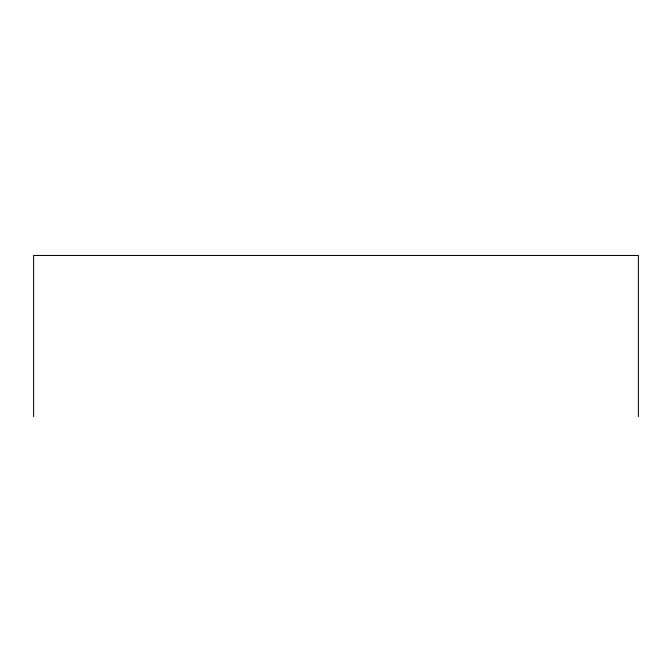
<?xml version="1.0" encoding="UTF-8"?>
<svg xmlns="http://www.w3.org/2000/svg" width="672" height="672" viewBox="0 0 672 672"><rect width="100%" height="100%" fill="white"/><g stroke="black" fill="none" stroke-linecap="round" stroke-linejoin="round"><path stroke-width="1.01" d="M638.4 416.548L638.4 255.452L33.6 255.452L33.6 416.548"/></g></svg>
